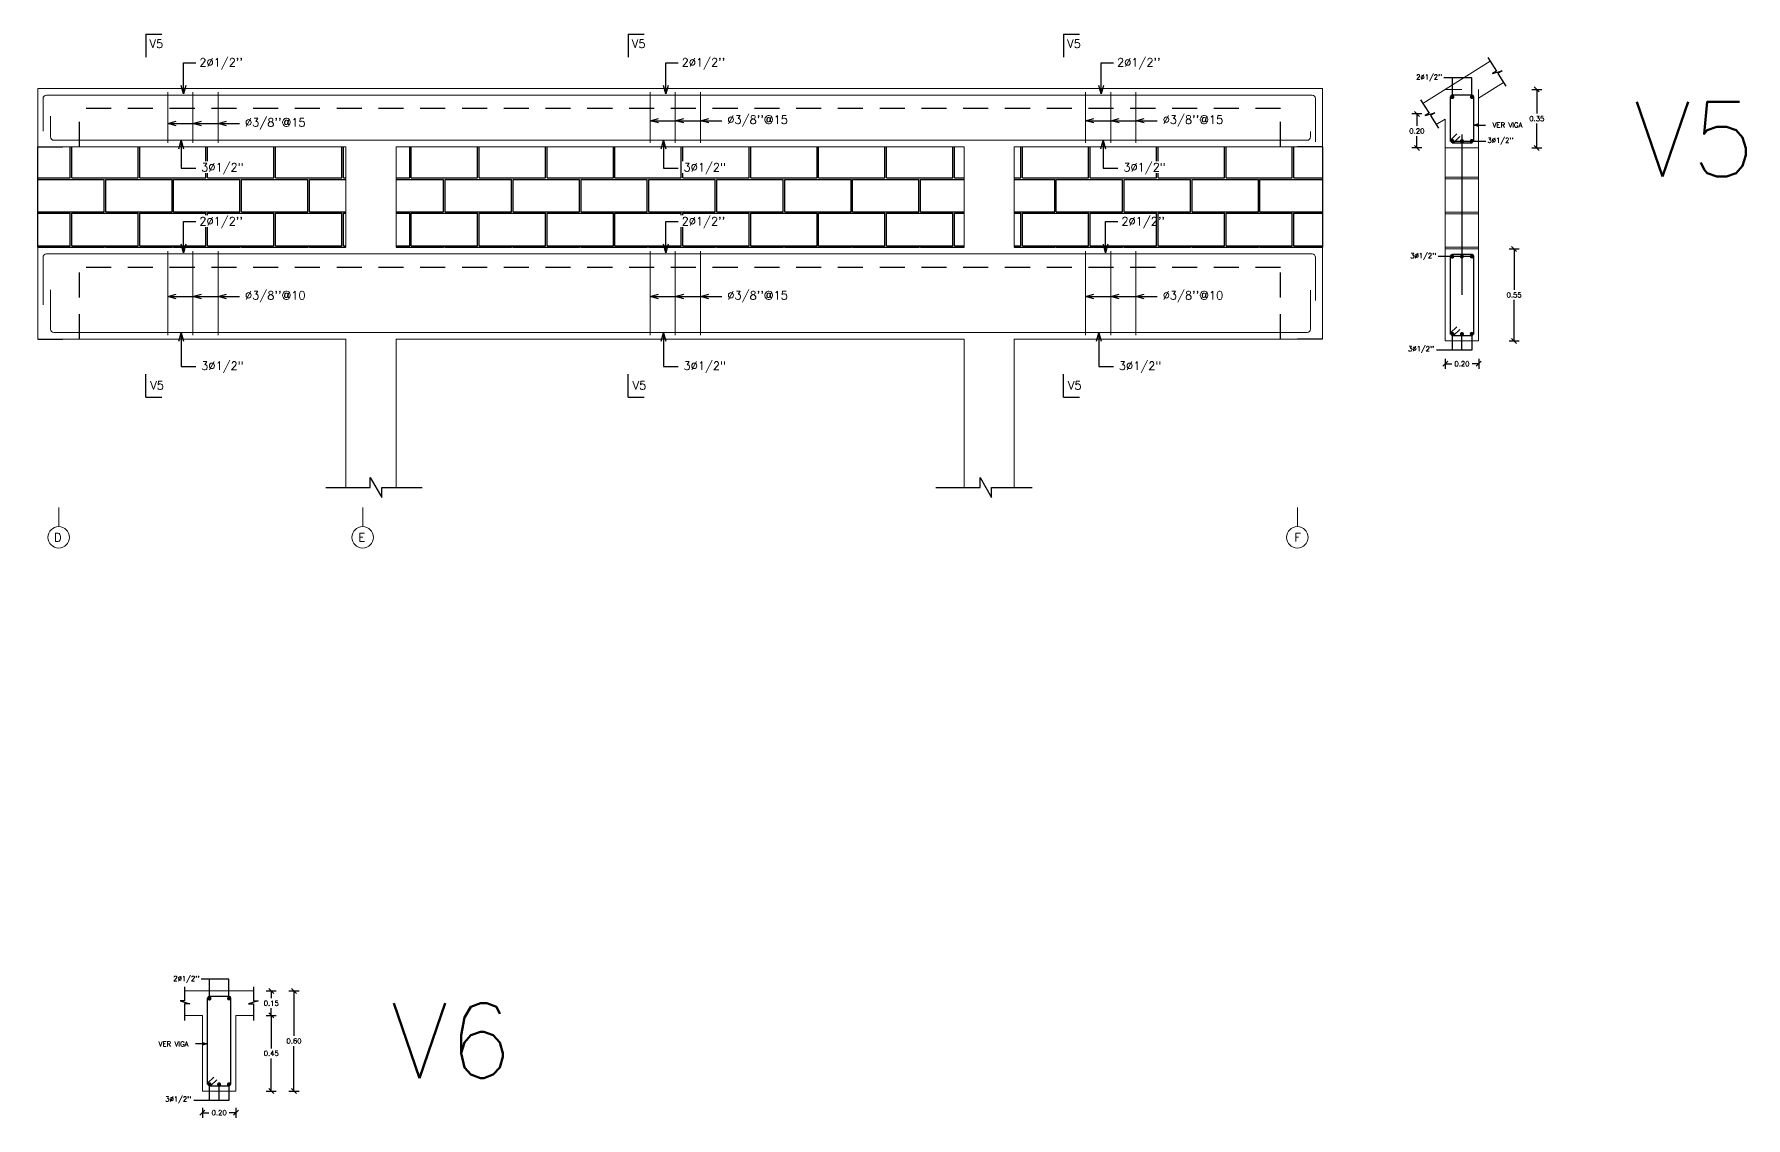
# Model space of a CAD drawing. Header units: metres. Extents: x -44 to 358, y -286 to 66.
# Drawn here: x -23.75 to -13.5, y -65.89 to -59.41 of the extents above; entities that cross this region are included whole.
import ezdxf

# ---------------------------------------------------------------- set-up
doc = ezdxf.new("R2010")
doc.units = ezdxf.units.M
doc.header["$LTSCALE"] = 0.3
doc.header["$PDMODE"] = 3
for name, pattern in [('CONTINU', [0]), ('DASHED', [0.75, 0.5, -0.25]), ('HIDDEN', [9.525, 6.35, -3.175])]:
    doc.linetypes.add(name, pattern=pattern)
for name, color, linetype in [('ACERO', 5, 'Continuous'), ('BP', 3, 'Continuous'), ('DETALLE', 3, 'Continuous'), ('DIMTEXTO', 4, 'Continuous'), ('HATCH', 8, 'Continuous'), ('Losas', 8, 'Continuous'), ('SECCION', 1, 'Continuous'), ('texto acero', 4, 'Continuous')]:
    doc.layers.add(name, color=color, linetype=linetype)
doc.layers.add('Columnas', color=7, linetype='Continuous', lineweight=18)
doc.layers.add('VIGAS', color=1, linetype='HIDDEN', lineweight=15)
doc.styles.add('RomanS', font='romans.shx')
doc.styles.add('SIMPLEX', font='simplex_.ttf', dxfattribs={"height": 0.2})
doc.styles.add('SMPLEX', font='simplex.shx')
doc.dimstyles.new('D-15', dxfattribs={"dimscale": 0.15, "dimtxt": 0.2, "dimasz": 0.2, "dimexe": 0.18, "dimexo": 0.2, "dimgap": 0.1, "dimtad": 0, "dimtih": 1, "dimtoh": 1, "dimzin": 0, "dimdsep": 46, "dimtxsty": 'SMPLEX', "dimblk": 'OBLIQUE', "dimcen": 0.09, "dimdle": 0.2, "dimclrd": 4, "dimclre": 4, "dimclrt": 4, "dimadec": 0, "dimazin": 0, "dimtfac": 1, "dimtofl": 0, "dimtmove": 0, "dimatfit": 3, "dimldrblk": 'OPEN30', "dimfxl": 1, "dimtolj": 1, "dimtzin": 0, "dimarcsym": 0})
doc.dimstyles.new('DIM-15', dxfattribs={"dimscale": 0.15, "dimtxt": 0.2, "dimasz": 0.2, "dimexe": 0.2, "dimexo": 0.1, "dimgap": 0.1, "dimtad": 0, "dimtih": 1, "dimtoh": 1, "dimzin": 0, "dimdsep": 46, "dimtxsty": 'RomanS', "dimblk1": 'OBLIQUE', "dimblk2": 'OBLIQUE', "dimsah": 1, "dimcen": 0.09, "dimclrd": 4, "dimclre": 4, "dimclrt": 4, "dimadec": 0, "dimazin": 0, "dimtfac": 1, "dimtofl": 0, "dimtmove": 1, "dimatfit": 3, "dimldrblk": 'OBLIQUE', "dimfxl": 0.2, "dimfxlon": 1, "dimtolj": 1, "dimtzin": 0, "dimarcsym": 0})
doc.dimstyles.new('DIM-25', dxfattribs={"dimscale": 0.25, "dimtxt": 0.2, "dimasz": 0.2, "dimexe": 0.18, "dimexo": 0.2, "dimgap": 0.1, "dimtad": 0, "dimtih": 1, "dimtoh": 1, "dimzin": 0, "dimdsep": 46, "dimtxsty": 'SMPLEX', "dimblk": 'OBLIQUE', "dimcen": 0.09, "dimdle": 0.2, "dimclrd": 4, "dimclre": 4, "dimclrt": 4, "dimadec": 0, "dimazin": 0, "dimtfac": 1, "dimtofl": 0, "dimtmove": 0, "dimatfit": 3, "dimldrblk": 'OPEN30', "dimfxl": 0.3, "dimfxlon": 1, "dimtolj": 1, "dimtzin": 0, "dimarcsym": 0})

# ---------------------------------------------------------------- blocks, each defined once
blk = doc.blocks.new('_OBLIQUE')
at = {"color": 0, "linetype": 'ByBlock'}
blk.add_line((-0.5, -0.5), (0.5, 0.5), dxfattribs=at)
blk = doc.blocks.new('*D1267')
at = {"layer": 'DEFPOINTS', "color": 0, "linetype": 'Continuous', "transparency": 16777216}
for p in [(-23.952, -59.855), (-23.48, -59.855), (-23.724, -60.085)]:
    blk.add_point(p, dxfattribs=at)
at = {"layer": 'DIMTEXTO', "color": 4, "linetype": 'Continuous', "lineweight": -2, "transparency": 16777216}
for p, q in [((-23.952, -59.805), (-23.952, -59.92)), ((-23.877, -59.855), (-23.997, -59.855)), ((-23.952, -60.135), (-23.952, -60.02)), ((-23.877, -60.085), (-23.997, -60.085))]:
    blk.add_line(p, q, dxfattribs=at)
at = {"layer": 'DIMTEXTO', "color": 4, "linetype": 'Continuous', "lineweight": -2, "transparency": 16777216, "xscale": 0.05, "yscale": 0.05, "zscale": 0.05}
for p, rotation in [((-23.952, -59.855), 90), ((-23.952, -60.085), 270)]:
    blk.add_blockref('_OBLIQUE', p, dxfattribs=dict(at, rotation=rotation))
at = {"layer": 'DIMTEXTO', "color": 4, "linetype": 'Continuous', "transparency": 16777216, "insert": (-23.952, -59.97), "char_height": 0.05, "attachment_point": 5, "style": 'SMPLEX'}
blk.add_mtext('\\A1;0.23', dxfattribs=at)
blk = doc.blocks.new('_Open30')
at = {"color": 0, "lineweight": -2}
for p, q in [((-1, 0.27), (0, 0)), ((0, 0), (-1, -0.27)), ((0, 0), (-1, 0))]:
    blk.add_line(p, q, dxfattribs=at)
blk = doc.blocks.new('*D1268')
at = {"layer": 'DEFPOINTS', "color": 0, "linetype": 'Continuous', "transparency": 16777216}
for p in [(-23.724, -59.735), (-24.165, -60.085), (-23.48, -60.085)]:
    blk.add_point(p, dxfattribs=at)
at = {"layer": 'DIMTEXTO', "color": 4, "linetype": 'Continuous', "lineweight": -2, "transparency": 16777216}
for p, q in [((-24.165, -59.685), (-24.165, -59.86)), ((-24.09, -59.735), (-24.21, -59.735)), ((-24.165, -60.135), (-24.165, -59.96)), ((-24.09, -60.085), (-24.21, -60.085))]:
    blk.add_line(p, q, dxfattribs=at)
at = {"layer": 'DIMTEXTO', "color": 4, "linetype": 'Continuous', "lineweight": -2, "transparency": 16777216, "xscale": 0.05, "yscale": 0.05, "zscale": 0.05}
for p, rotation in [((-24.165, -59.735), 90), ((-24.165, -60.085), 270)]:
    blk.add_blockref('_OBLIQUE', p, dxfattribs=dict(at, rotation=rotation))
at = {"layer": 'DIMTEXTO', "color": 4, "linetype": 'Continuous', "transparency": 16777216, "insert": (-24.165, -59.91), "char_height": 0.05, "attachment_point": 5, "style": 'SMPLEX'}
blk.add_mtext('\\A1;0.35', dxfattribs=at)
blk = doc.blocks.new('*D1269')
at = {"layer": 'DEFPOINTS', "color": 0, "transparency": 16777216}
for p in [(-23.952, -59.735), (-23.724, -59.735), (-23.48, -59.855)]:
    blk.add_point(p, dxfattribs=at)
at = {"layer": 'DIMTEXTO', "color": 4, "lineweight": -2, "transparency": 16777216}
for p, q in [((-23.952, -59.735), (-23.952, -59.685)), ((-23.877, -59.735), (-23.997, -59.735)), ((-23.877, -59.855), (-23.997, -59.855)), ((-23.952, -59.855), (-23.952, -59.905))]:
    blk.add_line(p, q, dxfattribs=at)
at = {"layer": 'DIMTEXTO', "color": 4, "lineweight": -2, "transparency": 16777216, "xscale": 0.05, "yscale": 0.05, "zscale": 0.05}
for p, rotation in [((-23.952, -59.735), 270), ((-23.952, -59.855), 90)]:
    blk.add_blockref('_OBLIQUE', p, dxfattribs=dict(at, rotation=rotation))
at = {"layer": 'DIMTEXTO', "color": 4, "transparency": 16777216, "insert": (-23.952, -59.795), "char_height": 0.05, "attachment_point": 5, "style": 'SMPLEX'}
blk.add_mtext('\\A1;0.12', dxfattribs=at)
blk = doc.blocks.new('*D1815')
at = {"layer": 'DEFPOINTS', "color": 0, "linetype": 'Continuous', "transparency": 16777216}
for p in [(-22.539, -65.134), (-22.191, -65.134), (-22.539, -65.734)]:
    blk.add_point(p, dxfattribs=at)
at = {"layer": 'DIMTEXTO', "color": 4, "linetype": 'Continuous', "lineweight": -2, "transparency": 16777216}
for p, q in [((-22.221, -65.134), (-22.161, -65.134)), ((-22.191, -65.134), (-22.191, -65.404)), ((-22.191, -65.734), (-22.191, -65.464)), ((-22.221, -65.734), (-22.161, -65.734))]:
    blk.add_line(p, q, dxfattribs=at)
at = {"layer": 'DIMTEXTO', "color": 4, "linetype": 'Continuous', "lineweight": -2, "transparency": 16777216, "xscale": 0.03, "yscale": 0.03, "zscale": 0.03}
for p, rotation in [((-22.191, -65.134), 90), ((-22.191, -65.734), 270)]:
    blk.add_blockref('_OBLIQUE', p, dxfattribs=dict(at, rotation=rotation))
at = {"layer": 'DIMTEXTO', "color": 4, "linetype": 'Continuous', "lineweight": 0, "transparency": 16777216, "insert": (-22.191, -65.434), "char_height": 0.03, "attachment_point": 5, "style": 'SMPLEX'}
blk.add_mtext('\\A1;0.60', dxfattribs=at)
blk = doc.blocks.new('*D1816')
at = {"layer": 'DEFPOINTS', "color": 0, "linetype": 'Continuous', "transparency": 16777216}
for p in [(-22.539, -65.281), (-22.327, -65.281), (-22.539, -65.734)]:
    blk.add_point(p, dxfattribs=at)
at = {"layer": 'DIMTEXTO', "color": 4, "linetype": 'Continuous', "lineweight": -2, "transparency": 16777216}
for p, q in [((-22.357, -65.281), (-22.297, -65.281)), ((-22.327, -65.281), (-22.327, -65.478)), ((-22.327, -65.734), (-22.327, -65.538)), ((-22.357, -65.734), (-22.297, -65.734))]:
    blk.add_line(p, q, dxfattribs=at)
at = {"layer": 'DIMTEXTO', "color": 4, "linetype": 'Continuous', "lineweight": -2, "transparency": 16777216, "xscale": 0.03, "yscale": 0.03, "zscale": 0.03}
for p, rotation in [((-22.327, -65.281), 90), ((-22.327, -65.734), 270)]:
    blk.add_blockref('_OBLIQUE', p, dxfattribs=dict(at, rotation=rotation))
at = {"layer": 'DIMTEXTO', "color": 4, "linetype": 'Continuous', "lineweight": 0, "transparency": 16777216, "insert": (-22.327, -65.508), "char_height": 0.03, "attachment_point": 5, "style": 'SMPLEX'}
blk.add_mtext('\\A1;0.45', dxfattribs=at)
blk = doc.blocks.new('*D1817')
at = {"layer": 'DEFPOINTS', "color": 0, "linetype": 'Continuous', "transparency": 16777216}
for p in [(-22.739, -65.134), (-22.327, -65.134), (-22.539, -65.281)]:
    blk.add_point(p, dxfattribs=at)
at = {"layer": 'DIMTEXTO', "color": 4, "linetype": 'Continuous', "lineweight": -2, "transparency": 16777216}
for p, q in [((-22.357, -65.134), (-22.297, -65.134)), ((-22.327, -65.134), (-22.327, -65.178)), ((-22.327, -65.281), (-22.327, -65.238)), ((-22.357, -65.281), (-22.297, -65.281))]:
    blk.add_line(p, q, dxfattribs=at)
at = {"layer": 'DIMTEXTO', "color": 4, "linetype": 'Continuous', "lineweight": -2, "transparency": 16777216, "xscale": 0.03, "yscale": 0.03, "zscale": 0.03}
for p, rotation in [((-22.327, -65.134), 90), ((-22.327, -65.281), 270)]:
    blk.add_blockref('_OBLIQUE', p, dxfattribs=dict(at, rotation=rotation))
at = {"layer": 'DIMTEXTO', "color": 4, "linetype": 'Continuous', "lineweight": 0, "transparency": 16777216, "insert": (-22.327, -65.208), "char_height": 0.03, "attachment_point": 5, "style": 'SMPLEX'}
blk.add_mtext('\\A1;0.15', dxfattribs=at)
blk = doc.blocks.new('*D1819')
at = {"layer": 'DEFPOINTS', "color": 0, "linetype": 'Continuous', "transparency": 16777216}
for p in [(-22.739, -65.281), (-22.539, -65.281), (-22.739, -65.863)]:
    blk.add_point(p, dxfattribs=at)
at = {"layer": 'DIMTEXTO', "color": 4, "linetype": 'Continuous', "lineweight": -2, "transparency": 16777216}
for p, q in [((-22.739, -65.833), (-22.739, -65.893)), ((-22.739, -65.863), (-22.7, -65.863)), ((-22.539, -65.863), (-22.579, -65.863)), ((-22.539, -65.833), (-22.539, -65.893))]:
    blk.add_line(p, q, dxfattribs=at)
at = {"layer": 'DIMTEXTO', "color": 4, "linetype": 'Continuous', "lineweight": -2, "transparency": 16777216, "xscale": 0.03, "yscale": 0.03, "zscale": 0.03, "rotation": 180}
blk.add_blockref('_OBLIQUE', (-22.739, -65.863), dxfattribs=at)
at = {"layer": 'DIMTEXTO', "color": 4, "linetype": 'Continuous', "lineweight": -2, "transparency": 16777216, "xscale": 0.03, "yscale": 0.03, "zscale": 0.03}
blk.add_blockref('_OBLIQUE', (-22.539, -65.863), dxfattribs=at)
at = {"layer": 'DIMTEXTO', "color": 4, "linetype": 'Continuous', "lineweight": 0, "transparency": 16777216, "insert": (-22.639, -65.863), "char_height": 0.03, "attachment_point": 5, "style": 'SMPLEX'}
blk.add_mtext('\\A1;0.20', dxfattribs=at)
blk = doc.blocks.new('*D1842')
at = {"layer": 'DEFPOINTS', "color": 0, "linetype": 'Continuous', "transparency": 16777216}
for p in [(-23.952, -60.805), (-23.48, -60.805), (-23.724, -61.235)]:
    blk.add_point(p, dxfattribs=at)
at = {"layer": 'DIMTEXTO', "color": 4, "linetype": 'Continuous', "lineweight": -2, "transparency": 16777216}
for p, q in [((-23.877, -60.805), (-23.997, -60.805)), ((-23.952, -60.755), (-23.952, -60.97)), ((-23.952, -61.285), (-23.952, -61.07)), ((-23.877, -61.235), (-23.997, -61.235))]:
    blk.add_line(p, q, dxfattribs=at)
at = {"layer": 'DIMTEXTO', "color": 4, "linetype": 'Continuous', "lineweight": -2, "transparency": 16777216, "xscale": 0.05, "yscale": 0.05, "zscale": 0.05}
for p, rotation in [((-23.952, -60.805), 90), ((-23.952, -61.235), 270)]:
    blk.add_blockref('_OBLIQUE', p, dxfattribs=dict(at, rotation=rotation))
at = {"layer": 'DIMTEXTO', "color": 4, "linetype": 'Continuous', "transparency": 16777216, "insert": (-23.952, -61.02), "char_height": 0.05, "attachment_point": 5, "style": 'SMPLEX'}
blk.add_mtext('\\A1;0.43', dxfattribs=at)
blk = doc.blocks.new('*D1843')
at = {"layer": 'DEFPOINTS', "color": 0, "linetype": 'Continuous', "transparency": 16777216}
for p in [(-23.724, -60.685), (-24.165, -61.235), (-23.48, -61.235)]:
    blk.add_point(p, dxfattribs=at)
at = {"layer": 'DIMTEXTO', "color": 4, "linetype": 'Continuous', "lineweight": -2, "transparency": 16777216}
for p, q in [((-24.165, -60.635), (-24.165, -60.91)), ((-24.09, -60.685), (-24.21, -60.685)), ((-24.165, -61.285), (-24.165, -61.01)), ((-24.09, -61.235), (-24.21, -61.235))]:
    blk.add_line(p, q, dxfattribs=at)
at = {"layer": 'DIMTEXTO', "color": 4, "linetype": 'Continuous', "lineweight": -2, "transparency": 16777216, "xscale": 0.05, "yscale": 0.05, "zscale": 0.05}
for p, rotation in [((-24.165, -60.685), 90), ((-24.165, -61.235), 270)]:
    blk.add_blockref('_OBLIQUE', p, dxfattribs=dict(at, rotation=rotation))
at = {"layer": 'DIMTEXTO', "color": 4, "linetype": 'Continuous', "transparency": 16777216, "insert": (-24.165, -60.96), "char_height": 0.05, "attachment_point": 5, "style": 'SMPLEX'}
blk.add_mtext('\\A1;0.55', dxfattribs=at)
blk = doc.blocks.new('*D1844')
at = {"layer": 'DEFPOINTS', "color": 0, "transparency": 16777216}
for p in [(-23.952, -60.685), (-23.724, -60.685), (-23.48, -60.805)]:
    blk.add_point(p, dxfattribs=at)
at = {"layer": 'DIMTEXTO', "color": 4, "lineweight": -2, "transparency": 16777216}
for p, q in [((-23.952, -60.685), (-23.952, -60.635)), ((-23.877, -60.685), (-23.997, -60.685)), ((-23.877, -60.805), (-23.997, -60.805)), ((-23.952, -60.805), (-23.952, -60.855))]:
    blk.add_line(p, q, dxfattribs=at)
at = {"layer": 'DIMTEXTO', "color": 4, "lineweight": -2, "transparency": 16777216, "xscale": 0.05, "yscale": 0.05, "zscale": 0.05}
for p, rotation in [((-23.952, -60.685), 270), ((-23.952, -60.805), 90)]:
    blk.add_blockref('_OBLIQUE', p, dxfattribs=dict(at, rotation=rotation))
at = {"layer": 'DIMTEXTO', "color": 4, "transparency": 16777216, "insert": (-23.952, -60.745), "char_height": 0.05, "attachment_point": 5, "style": 'SMPLEX'}
blk.add_mtext('\\A1;0.12', dxfattribs=at)
blk = doc.blocks.new('*D1845')
at = {"layer": 'DEFPOINTS', "color": 0, "linetype": 'Continuous', "transparency": 16777216}
for p in [(-15.3, -59.74), (-14.752, -59.74), (-15.1, -60.09)]:
    blk.add_point(p, dxfattribs=at)
at = {"layer": 'DIMTEXTO', "color": 4, "linetype": 'Continuous', "lineweight": -2, "transparency": 16777216}
for p, q in [((-14.782, -59.74), (-14.722, -59.74)), ((-14.752, -59.74), (-14.752, -59.885)), ((-14.752, -60.09), (-14.752, -59.945)), ((-14.782, -60.09), (-14.722, -60.09))]:
    blk.add_line(p, q, dxfattribs=at)
at = {"layer": 'DIMTEXTO', "color": 4, "linetype": 'Continuous', "lineweight": -2, "transparency": 16777216, "xscale": 0.03, "yscale": 0.03, "zscale": 0.03}
for p, rotation in [((-14.752, -59.74), 90), ((-14.752, -60.09), 270)]:
    blk.add_blockref('_OBLIQUE', p, dxfattribs=dict(at, rotation=rotation))
at = {"layer": 'DIMTEXTO', "color": 4, "linetype": 'Continuous', "lineweight": 0, "transparency": 16777216, "insert": (-14.752, -59.915), "char_height": 0.03, "attachment_point": 5, "style": 'SMPLEX'}
blk.add_mtext('\\A1;0.35', dxfattribs=at)
blk = doc.blocks.new('*D1846')
at = {"layer": 'DEFPOINTS', "color": 0, "linetype": 'Continuous', "transparency": 16777216}
for p in [(-15.47, -59.887), (-15.1, -59.887), (-15.1, -60.09)]:
    blk.add_point(p, dxfattribs=at)
at = {"layer": 'DIMTEXTO', "color": 4, "linetype": 'Continuous', "lineweight": -2, "transparency": 16777216}
for p, q in [((-15.44, -59.887), (-15.5, -59.887)), ((-15.47, -59.887), (-15.47, -59.959)), ((-15.47, -60.09), (-15.47, -60.019)), ((-15.44, -60.09), (-15.5, -60.09))]:
    blk.add_line(p, q, dxfattribs=at)
at = {"layer": 'DIMTEXTO', "color": 4, "linetype": 'Continuous', "lineweight": -2, "transparency": 16777216, "xscale": 0.03, "yscale": 0.03, "zscale": 0.03}
for p, rotation in [((-15.47, -59.887), 90), ((-15.47, -60.09), 270)]:
    blk.add_blockref('_OBLIQUE', p, dxfattribs=dict(at, rotation=rotation))
at = {"layer": 'DIMTEXTO', "color": 4, "linetype": 'Continuous', "lineweight": 0, "transparency": 16777216, "insert": (-15.47, -59.989), "char_height": 0.03, "attachment_point": 5, "style": 'SMPLEX'}
blk.add_mtext('\\A1;0.20', dxfattribs=at)
blk = doc.blocks.new('*D1847')
at = {"layer": 'DEFPOINTS', "color": 0, "linetype": 'Continuous', "transparency": 16777216}
for p in [(-15.1, -60.842), (-15.3, -60.922), (-15.3, -61.382)]:
    blk.add_point(p, dxfattribs=at)
at = {"layer": 'DIMTEXTO', "color": 4, "linetype": 'Continuous', "lineweight": -2, "transparency": 16777216}
for p, q in [((-15.3, -61.352), (-15.3, -61.412)), ((-15.1, -61.352), (-15.1, -61.412)), ((-15.3, -61.382), (-15.261, -61.382)), ((-15.1, -61.382), (-15.139, -61.382))]:
    blk.add_line(p, q, dxfattribs=at)
at = {"layer": 'DIMTEXTO', "color": 4, "linetype": 'Continuous', "lineweight": -2, "transparency": 16777216, "xscale": 0.03, "yscale": 0.03, "zscale": 0.03, "rotation": 180}
blk.add_blockref('_OBLIQUE', (-15.3, -61.382), dxfattribs=at)
at = {"layer": 'DIMTEXTO', "color": 4, "linetype": 'Continuous', "lineweight": -2, "transparency": 16777216, "xscale": 0.03, "yscale": 0.03, "zscale": 0.03}
blk.add_blockref('_OBLIQUE', (-15.1, -61.382), dxfattribs=at)
at = {"layer": 'DIMTEXTO', "color": 4, "linetype": 'Continuous', "lineweight": 0, "transparency": 16777216, "insert": (-15.2, -61.382), "char_height": 0.03, "attachment_point": 5, "style": 'SMPLEX'}
blk.add_mtext('\\A1;0.20', dxfattribs=at)
blk = doc.blocks.new('*D1848')
at = {"layer": 'DEFPOINTS', "color": 0, "linetype": 'Continuous', "transparency": 16777216}
for p in [(-15.1, -60.695), (-14.888, -60.695), (-15.1, -61.245)]:
    blk.add_point(p, dxfattribs=at)
at = {"layer": 'DIMTEXTO', "color": 4, "linetype": 'Continuous', "lineweight": -2, "transparency": 16777216}
for p, q in [((-14.918, -60.695), (-14.858, -60.695)), ((-14.888, -60.695), (-14.888, -60.94)), ((-14.888, -61.245), (-14.888, -61)), ((-14.918, -61.245), (-14.858, -61.245))]:
    blk.add_line(p, q, dxfattribs=at)
at = {"layer": 'DIMTEXTO', "color": 4, "linetype": 'Continuous', "lineweight": -2, "transparency": 16777216, "xscale": 0.03, "yscale": 0.03, "zscale": 0.03}
for p, rotation in [((-14.888, -60.695), 90), ((-14.888, -61.245), 270)]:
    blk.add_blockref('_OBLIQUE', p, dxfattribs=dict(at, rotation=rotation))
at = {"layer": 'DIMTEXTO', "color": 4, "linetype": 'Continuous', "lineweight": 0, "transparency": 16777216, "insert": (-14.888, -60.97), "char_height": 0.03, "attachment_point": 5, "style": 'SMPLEX'}
blk.add_mtext('\\A1;0.55', dxfattribs=at)

msp = doc.modelspace()

# ---------------------------------------------------------------- hatches: boundary and pattern name
at = {"layer": 'HATCH', "ltscale": 0.2}
h = msp.add_hatch(dxfattribs=at)
h.set_pattern_fill('AR-B816C', color=256, scale=0.001)
h.set_pattern_definition([(0, (-23.72441, -60.6849), (0.2032, 0.2032), [0.396875, -0.009525]), (0, (-23.92761, -60.67537), (0.2032, 0.2032), [0.396875, -0.009525]), (90, (-23.72441, -60.6849), (-0.2032, 0.2032), [-0.212725, 0.193675]), (90, (-23.73394, -60.6849), (-0.2032, 0.2032), [-0.212725, 0.193675])])
h.paths.add_polyline_path([(-23.4761195, -60.6160053), (-23.1907337, -60.6160053), (-23.1930904, -60.5241479), (-23.4784763, -60.5241479)], flags=16)
h.paths.add_polyline_path([(-18.7683995, -60.3884468), (-18.5157676, -60.3884468), (-18.5157676, -60.3438059), (-18.7683995, -60.3438059)], flags=16)
h.paths.add_polyline_path([(-20.8551244, -60.5879578), (-20.7474783, -60.5879578), (-20.7474783, -60.513801), (-20.8551244, -60.513801)], flags=16)
h.paths.add_polyline_path([(-20.8436166, -60.3529096), (-20.5686166, -60.3529096), (-20.5686166, -60.3270874), (-20.8436166, -60.3270874)], flags=16)
h.paths.add_polyline_path([(-17.8798725, -60.0845958), (-17.8798725, -60.6848921), (-16.0353336, -60.6848913), (-16.0353338, -60.0845961)])
h.paths.add_polyline_path([(-21.8798725, -60.6848937), (-21.8798725, -60.084595), (-23.7244116, -60.0845946), (-23.7244114, -60.6848945)])
h.paths.add_polyline_path([(-21.5798725, -60.0845951), (-21.5798725, -60.6848936), (-18.1798725, -60.6848922), (-18.1798725, -60.0845957)])

# ---------------------------------------------------------------- linework, layer by layer
at = {"layer": 'ACERO', "linetype": 'Continuous', "lineweight": 0}
for p, q in [((-23.6731295, -59.7746521), (-16.0967364, -59.7746574)), ((-22.9455564, -59.7571802), (-22.9455564, -60.0601753)), ((-22.7955564, -59.7571802), (-22.7955564, -60.0601753)), ((-22.6455564, -59.7571802), (-22.6455564, -60.0601753)), ((-20.0585182, -59.7571802), (-20.0585182, -60.0601753)), ((-19.9085182, -59.7571802), (-19.9085182, -60.0601753)), ((-19.7585182, -59.7571802), (-19.7585182, -60.0601753)), ((-17.4526822, -59.7571802), (-17.4526822, -60.0601753)), ((-17.3026822, -59.7571802), (-17.3026822, -60.0601753)), ((-17.1526822, -59.7571802), (-17.1526822, -60.0601753)), ((-23.6484758, -59.9002519), (-23.6484758, -60.0244797)), ((-16.1065507, -59.9913752), (-16.1065507, -60.024485)), ((-23.6284758, -60.0444797), (-16.1265507, -60.044485)), ((-23.6731295, -60.7247485), (-16.0967364, -60.7247537)), ((-22.9455564, -60.7072766), (-22.9455564, -61.2102716)), ((-22.7955564, -60.7072766), (-22.7955564, -61.2102716)), ((-22.6455564, -60.7072766), (-22.6455564, -61.2102716)), ((-20.0585182, -60.7072766), (-20.0585182, -61.2102716)), ((-19.9085182, -60.7072766), (-19.9085182, -61.2102716)), ((-19.7585182, -60.7072766), (-19.7585182, -61.2102716)), ((-17.4526822, -60.7072766), (-17.4526822, -61.2102716)), ((-17.3026822, -60.7072766), (-17.3026822, -61.2102716)), ((-17.1526822, -60.7072766), (-17.1526822, -61.2102716)), ((-23.6484758, -60.9396805), (-23.6484758, -61.1745761)), ((-16.1065507, -60.9414716), (-16.1065507, -61.1745814)), ((-23.6284758, -61.1945761), (-16.1265507, -61.1945814))]:
    msp.add_line(p, q, dxfattribs=at)
at = {"layer": 'ACERO'}
for p, q in [((-15.2695251, -60.0509506, 0.4671289), (-15.2695251, -59.7837314)), ((-15.1392714, -59.7737314), (-15.2595251, -59.7737314)), ((-15.1292714, -60.0509506, 0.4671289), (-15.1292714, -59.7837314)), ((-15.2693763, -60.042968, 0.4671289), (-15.2313994, -60.0067771, 0.4671289)), ((-15.2513733, -60.0588626, 0.4671289), (-15.2133964, -60.0226717, 0.4671289)), ((-15.2001505, -60.010052), (-15.2001505, -60.9696929)), ((-15.1392714, -60.0609506, 0.4671289), (-15.2595251, -60.0609506, 0.4671289)), ((-15.2695251, -61.2052908, 0.4671289), (-15.2695251, -60.7380716)), ((-15.1392714, -60.7280716), (-15.2595251, -60.7280716)), ((-15.1292714, -61.2052908, 0.4671289), (-15.1292714, -60.7380716)), ((-15.2693763, -61.1973082, 0.4671289), (-15.2313994, -61.1611173, 0.4671289)), ((-15.2693763, -61.1973082, 0.4671289), (-15.2313994, -61.1611173, 0.4671289)), ((-15.1392714, -61.2152908, 0.4671289), (-15.2595251, -61.2152908, 0.4671289)), ((-15.1392714, -61.2152908, 0.4671289), (-15.2595251, -61.2152908, 0.4671289)), ((-15.2513733, -61.2132028, 0.4671289), (-15.2133964, -61.1770119, 0.4671289)), ((-15.2513733, -61.2132028, 0.4671289), (-15.2133964, -61.1770119, 0.4671289)), ((-22.7086027, -65.6948555, 0.4671289), (-22.7086027, -65.1776363)), ((-22.5783491, -65.1676363), (-22.6986027, -65.1676363)), ((-22.5683491, -65.6948555, 0.4671289), (-22.5683491, -65.1776363)), ((-22.708454, -65.6868729, 0.4671289), (-22.670477, -65.650682, 0.4671289)), ((-22.690451, -65.7027675, 0.4671289), (-22.652474, -65.6665766, 0.4671289)), ((-22.5783491, -65.7048555, 0.4671289), (-22.6986027, -65.7048555, 0.4671289))]:
    msp.add_line(p, q, dxfattribs=at)
at = {"layer": 'ACERO', "linetype": 'Continuous', "lineweight": 0}
for points in [[(-23.6731295, -59.7746521, 0.4142135624), (-23.6931295, -59.7946521), (-23.6931295, -59.9905805)], [(-16.0967364, -59.7746574, -0.4142135624), (-16.0767364, -59.7946574), (-16.0767364, -60.0530763)], [(-23.6731295, -60.7247485, 0.4142135624), (-23.6931295, -60.7447485), (-23.6931295, -61.0300091)], [(-16.0967364, -60.7247537, -0.4142135624), (-16.0767364, -60.7447537), (-16.0767364, -61.0031727)]]:
    msp.add_lwpolyline(points, format="xyb", dxfattribs=at)
at = {"layer": 'ACERO', "const_width": 0.012}
for points in [[(-15.2516347, -59.7860726, 1), (-15.2636347, -59.7860726, 1)], [(-15.1346432, -59.7857644, 1), (-15.1466432, -59.7857644, 1)], [(-15.1352974, -60.0491799, 1), (-15.1472974, -60.0491799, 1)], [(-15.2516347, -60.7404128, 1), (-15.2636347, -60.7404128, 1)], [(-15.1943362, -60.7404128, 1), (-15.2063362, -60.7404128, 1)], [(-15.1346432, -60.7401046, 1), (-15.1466432, -60.7401046, 1)], [(-15.1352974, -61.20352, 1), (-15.1472974, -61.20352, 1)], [(-22.6907124, -65.1799775, 1), (-22.7027124, -65.1799775, 1)], [(-22.5737209, -65.1796693, 1), (-22.5857209, -65.1796693, 1)], [(-22.574375, -65.6930847, 1), (-22.586375, -65.6930847, 1)]]:
    msp.add_lwpolyline(points, format="xyb", close=True, dxfattribs=at)
at = {"layer": 'ACERO', "const_width": 0.012, "elevation": 0.4671289}
for points in [[(-15.251449, -60.0491799, 1), (-15.263449, -60.0491799, 1)], [(-15.194084, -60.0491799, 1), (-15.206084, -60.0491799, 1)], [(-15.1349681, -60.0487363, 1), (-15.1469681, -60.0487363, 1)], [(-15.251449, -61.20352, 1), (-15.263449, -61.20352, 1)], [(-15.194084, -61.20352, 1), (-15.206084, -61.20352, 1)], [(-15.194084, -61.20352, 1), (-15.206084, -61.20352, 1)], [(-15.1349681, -61.2030765, 1), (-15.1469681, -61.2030765, 1)], [(-15.1349681, -61.2030765, 1), (-15.1469681, -61.2030765, 1)], [(-22.6905267, -65.6930847, 1), (-22.7025267, -65.6930847, 1)], [(-22.6331617, -65.6930847, 1), (-22.6451617, -65.6930847, 1)], [(-22.5740457, -65.6926412, 1), (-22.5860457, -65.6926412, 1)]]:
    msp.add_lwpolyline(points, format="xyb", close=True, dxfattribs=at)
at = {"layer": 'ACERO'}
for centre, start, end in [((-15.2595251, -59.7837314), 90, 180), ((-15.1392714, -59.7837314), 0, 90), ((-15.2595251, -60.7380716), 90, 180), ((-15.1392714, -60.7380716), 0, 90), ((-22.6986027, -65.1776363), 90, 180), ((-22.5783491, -65.1776363), 0, 90)]:
    msp.add_arc(centre, 0.01, start, end, dxfattribs=at)
at = {"layer": 'ACERO', "linetype": 'Continuous', "lineweight": 0}
for centre, start, end in [((-23.6284758, -60.0244797), 180, 270), ((-16.1265507, -60.024485), 270, 0), ((-23.6284758, -61.1745761), 180, 270), ((-16.1265507, -61.1745814), 270, 0)]:
    msp.add_arc(centre, 0.02, start, end, dxfattribs=at)
at = {"layer": 'BP'}
for points in [[(-15.044957, -59.5498432), (-14.9942616, -59.6309728), (-15.0172038, -59.6453086), (-14.9593515, -59.6293867), (-14.9851711, -59.6455206), (-14.9383628, -59.7204295)], [(-15.447806, -59.8015712), (-15.3971106, -59.8827008), (-15.4200528, -59.8970367), (-15.3622005, -59.8811147), (-15.3880201, -59.8972486), (-15.3412119, -59.9721575)], [(-22.8458026, -65.1104938), (-22.8458026, -65.1936393), (-22.8728555, -65.1936393), (-22.8153566, -65.2107937), (-22.8458026, -65.2107937), (-22.8458026, -65.3116454)], [(-22.4326537, -65.1104938), (-22.4326537, -65.1936393), (-22.4056008, -65.1936393), (-22.4630996, -65.2107937), (-22.4326537, -65.2107937), (-22.4326537, -65.3116454)]]:
    msp.add_lwpolyline(points, dxfattribs=at)
at = {"layer": 'Columnas', "color": 8, "linetype": 'DASHED', "ltscale": 0.2}
msp.add_lwpolyline([(-15.3001505, -59.7403528), (-15.1001505, -59.7403528), (-15.1001505, -59.7922556)], dxfattribs=at)
at = {"layer": 'DETALLE', "ltscale": 0.2}
for points in [[(-22.000046, -62.1231076), (-21.7349416, -62.1231076), (-21.7349416, -62.0632631), (-21.6657358, -62.1825013), (-21.6657358, -62.1231076), (-21.4233376, -62.1231076)], [(-18.3493916, -62.1231076), (-18.0842872, -62.1231076), (-18.0842872, -62.0632631), (-18.0150814, -62.1825013), (-18.0150814, -62.1231076), (-17.7726831, -62.1231076)]]:
    msp.add_lwpolyline(points, dxfattribs=at)
at = {"layer": 'DIMTEXTO', "color": 6, "linetype": 'Continuous', "ltscale": 0.01}
for p, q in [((-23.0787227, -59.4100756, -1.8111655), (-23.0787227, -59.5477991, -1.8111655)), ((-23.0787227, -59.4100756, -1.8111655), (-22.9824989, -59.4100756, -1.8111655)), ((-20.1916846, -59.4100756, -1.8111655), (-20.1916846, -59.5477991, -1.8111655)), ((-20.1916846, -59.4100756, -1.8111655), (-20.0954607, -59.4100756, -1.8111655)), ((-17.5858485, -59.4100756, -1.8111655), (-17.5858485, -59.5477991, -1.8111655)), ((-17.5858485, -59.4100756, -1.8111655), (-17.4896247, -59.4100756, -1.8111655)), ((-23.0787227, -61.5811647, -1.8111655), (-23.0787227, -61.4434411, -1.8111655)), ((-20.1916846, -61.5811647, -1.8111655), (-20.1916846, -61.4434411, -1.8111655)), ((-17.5858485, -61.5811647, -1.8111655), (-17.5858485, -61.4434411, -1.8111655)), ((-23.0787227, -61.5811647, -1.8111655), (-22.9824989, -61.5811647, -1.8111655)), ((-20.1916846, -61.5811647, -1.8111655), (-20.0954607, -61.5811647, -1.8111655)), ((-17.5858485, -61.5811647, -1.8111655), (-17.4896247, -61.5811647, -1.8111655))]:
    msp.add_line(p, q, dxfattribs=at)
at = {"layer": 'DIMTEXTO', "ltscale": 0.2}
for p, q in [((-15.2596578, -60.0492447), (-15.0573633, -60.0492447)), ((-15.1406432, -60.7401046), (-15.3429377, -60.7401046))]:
    msp.add_line(p, q, dxfattribs=at)
at = {"layer": 'DIMTEXTO', "elevation": 0.4671289}
for points in [[(-15.1418266, -59.7786294), (-15.1418266, -59.6708774), (-15.3075301, -59.6708774)], [(-15.257449, -59.7815257), (-15.257449, -59.6708774)], [(-15.257449, -61.3001301), (-15.257449, -61.19752)], [(-15.200084, -61.3001301), (-15.200084, -61.19752)], [(-22.5809042, -65.1725343), (-22.5809042, -65.0647823), (-22.7466077, -65.0647823)], [(-22.6965267, -65.1754306), (-22.6965267, -65.0647823)], [(-22.6965267, -65.7896948), (-22.6965267, -65.6870847)], [(-22.6391617, -65.7896948), (-22.6391617, -65.6870847)]]:
    msp.add_lwpolyline(points, dxfattribs=at)
at = {"layer": 'DIMTEXTO'}
for points in [[(-15.1412974, -61.1970855), (-15.1412974, -61.3001301), (-15.3518888, -61.3001301)], [(-22.580375, -65.6866502), (-22.580375, -65.7896948), (-22.7909664, -65.7896948)]]:
    msp.add_lwpolyline(points, dxfattribs=at)
at = {"layer": 'HATCH', "ltscale": 0.2}
for p, q in [((-23.7244114, -60.6847945), (-23.7244114, -60.0845966)), ((-16.0353337, -60.0845966), (-16.0353337, -60.6847893))]:
    msp.add_line(p, q, dxfattribs=at)
at = {"layer": 'Losas', "linetype": 'DASHED'}
for points in [[(-23.7244114, -60.0845966), (-23.4744114, -60.0845966), (-23.4744114, -59.8546885)], [(-16.2853337, -59.8546897), (-23.4744114, -59.8546885)], [(-16.0353337, -60.0845966), (-16.2853337, -60.0845966), (-16.2853337, -59.8546897)], [(-23.7244114, -61.2346929), (-23.4744114, -61.2346929), (-23.4744114, -60.8047849)], [(-16.2853337, -60.8047861), (-23.4744114, -60.8047849)], [(-16.0353337, -61.2346929), (-16.2853337, -61.2346929), (-16.2853337, -60.8047861)]]:
    msp.add_lwpolyline(points, dxfattribs=at)
at = {"layer": 'SECCION', "linetype": 'CONTINU', "lineweight": 0}
for p, q in [((-15.0310046, -59.5721717), (-15.4338536, -59.8238997)), ((-14.9515167, -59.6993789), (-15.1001505, -59.7922556)), ((-15.1001505, -59.7922556), (-15.1001505, -60.0903528)), ((-15.3001505, -59.9172295), (-15.3543657, -59.9511069)), ((-15.3001505, -59.9172295), (-15.3001505, -60.0903528)), ((-15.1001505, -60.0903528), (-15.3001505, -60.0903528)), ((-15.1001505, -61.2446929), (-15.3001505, -61.2446929)), ((-22.4326537, -65.1342576), (-22.8458026, -65.1342576)), ((-22.7392281, -65.2813361), (-22.8458026, -65.2813361)), ((-22.7392281, -65.2813361), (-22.7392281, -65.7342576)), ((-22.5392281, -65.2813361), (-22.5392281, -65.7342576)), ((-22.5392281, -65.2813361), (-22.4326537, -65.2813361)), ((-22.5392281, -65.7342576), (-22.7392281, -65.7342576))]:
    msp.add_line(p, q, dxfattribs=at)
at = {"layer": 'SECCION', "color": 8, "linetype": 'CONTINU', "lineweight": 0}
for p, q in [((-15.3001505, -60.0903528), (-15.3001505, -60.6946929)), ((-15.1001505, -60.0903528), (-15.1001505, -60.6946929))]:
    msp.add_line(p, q, dxfattribs=at)
for points in [[(-15.3001505, -60.2646929), (-15.1001505, -60.2646929)], [(-15.3001505, -60.2746929), (-15.1001505, -60.2746929)], [(-15.3001505, -60.4746929), (-15.1001505, -60.4746929)], [(-15.3001505, -60.4846929), (-15.1001505, -60.4846929)], [(-15.3001505, -60.6846929), (-15.1001505, -60.6846929)]]:
    msp.add_lwpolyline(points, dxfattribs=at)
at = {"layer": 'SECCION', "linetype": 'CONTINU', "lineweight": 0}
msp.add_lwpolyline([(-15.3001505, -60.6946929), (-15.1001505, -60.6946929), (-15.1001505, -61.2446929), (-15.3001505, -61.2446929)], close=True, dxfattribs=at)
at = {"layer": 'VIGAS', "linetype": 'Continuous', "lineweight": 0}
for p, q in [((-23.7244114, -59.7346966), (-16.0353337, -59.7346929)), ((-23.7244114, -59.7346966), (-23.7244114, -60.0845946)), ((-16.0353337, -59.7346929), (-16.0353337, -60.0845961)), ((-21.8798725, -60.084595), (-23.7244114, -60.0845946)), ((-21.8798725, -60.084595), (-21.8798725, -60.6847921)), ((-21.5798725, -60.084595), (-21.5798725, -60.6847919)), ((-18.1798725, -60.0845957), (-21.5798725, -60.084595)), ((-18.1798725, -60.0845957), (-18.1798725, -60.6847903)), ((-16.0353337, -60.0845961), (-17.8798725, -60.0845958)), ((-17.8798725, -60.0845958), (-17.8798725, -60.6847902)), ((-23.7244114, -60.6847929), (-21.8798725, -60.6847921)), ((-23.7244114, -60.6847929), (-23.7244114, -61.234691)), ((-21.5798725, -60.6847919), (-18.1798725, -60.6847903)), ((-17.8798725, -60.6847902), (-16.0353337, -60.6847893)), ((-16.0353337, -60.6847893), (-16.0353337, -61.2346925)), ((-21.8798725, -61.2346914), (-23.7244114, -61.234691)), ((-21.8798725, -61.2346914), (-21.8798725, -62.1231076)), ((-18.1798725, -61.2346921), (-21.5798725, -61.2346914)), ((-21.5798725, -61.2346914), (-21.5798725, -62.1231076)), ((-18.1798725, -61.2346921), (-18.1798725, -62.1231076)), ((-16.0353337, -61.2346925), (-17.8798725, -61.2346921)), ((-17.8798725, -61.2346921), (-17.8798725, -62.1231076)), ((-23.5994114, -62.3559838), (-23.5994114, -62.2424886)), ((-21.7798725, -62.3559838), (-21.7798725, -62.2424886)), ((-16.1853337, -62.3559838), (-16.1853337, -62.2424886))]:
    msp.add_line(p, q, dxfattribs=at)
for centre in [(-23.5994114, -62.4204628), (-21.7798725, -62.4204628), (-16.1853337, -62.4204628)]:
    msp.add_circle(centre, 0.064479, dxfattribs=at)

# ---------------------------------------------------------------- texts
at = {"layer": 'DIMTEXTO', "color": 4, "linetype": 'Continuous', "lineweight": 0, "char_height": 0.05, "style": 'SMPLEX'}
for s, insert, attachment_point in [('V5', (-23.0558093, -59.4673059, -1.8111655), 4), ('V5', (-20.1687711, -59.4673059, -1.8111655), 4), ('V5', (-17.5629351, -59.4673059, -1.8111655), 4), ("2%%C1/2''", (-22.7578273, -59.5871644), 4), ("2%%C1/2''", (-19.8707891, -59.5871644), 4), ("2%%C1/2''", (-17.2649531, -59.5871644), 4), ("%%C3/8''@15", (-22.4839269, -59.9458552, 1.8575108), 4), ("%%C3/8''@15", (-19.5968887, -59.9293655, 1.8575108), 4), ("%%C3/8''@15", (-16.9910527, -59.9293655, 1.8575108), 4), ("2%%C1/2''", (-17.2386086, -60.5372608), 4), ("%%C3/8''@10", (-22.4839269, -60.9805322, 1.8575108), 4), ("%%C3/8''@15", (-19.5968887, -60.9805322, 1.8575108), 4), ("%%C3/8''@10", (-16.9910527, -60.9805322, 1.8575108), 4), ('D', (-23.6039167, -62.4204628), 5), ('E', (-21.7843779, -62.4204628), 5), ('F', (-16.1840196, -62.4204628), 5)]:
    msp.add_mtext(s, dxfattribs=dict(at, insert=insert, attachment_point=attachment_point))
at = {"layer": 'DIMTEXTO', "color": 4, "char_height": 0.03, "style": 'SMPLEX'}
for s, insert, attachment_point in [("2%%C1/2''", (-15.4742041, -59.6712724, 0.4671289), 4), ("3%%C1/2''", (-14.8906893, -60.0496397), 6), ('VER VIGA', (-14.838342, -59.9538361, 0.1950288), 6), ("3%%C1/2''", (-15.5096116, -60.7404997), 4), ("3%%C1/2''", (-15.5226387, -61.2969391, 1.8575108), 4), ("2%%C1/2''", (-22.9132817, -65.0651773, 0.4671289), 4), ('VER VIGA', (-23.0010366, -65.4518841, 0.1950288), 4), ("3%%C1/2''", (-22.9617164, -65.7865038, 1.8575108), 4)]:
    msp.add_mtext(s, dxfattribs=dict(at, insert=insert, attachment_point=attachment_point))
at = {"layer": 'DIMTEXTO', "char_height": 0.448, "attachment_point": 4, "style": 'SIMPLEX'}
for s, insert in [('V5', (-14.1732636, -60.03803)), ('V6', (-21.6123413, -65.4319349))]:
    msp.add_mtext(s, dxfattribs=dict(at, insert=insert))

# ---------------------------------------------------------------- dimensions: what is measured, and where the dimension line sits
at = {"layer": 'DIMTEXTO', "linetype": 'Continuous'}
for base, p1, p2, picture, middle in [((-24.1648873, -60.0845939), (-23.7244114, -59.734698), (-23.480145, -60.0845939), '*D1268', (-24.1648873, -59.9096459)), ((-23.9524216, -59.8546885), (-23.7244114, -60.0845939), (-23.480145, -59.8546885), '*D1267', (-23.9524216, -59.9696412)), ((-24.1648873, -61.2346903), (-23.7244114, -60.6847944), (-23.480145, -61.2346903), '*D1843', (-24.1648873, -60.9597423)), ((-23.9524216, -60.8047849), (-23.7244114, -61.2346903), (-23.480145, -60.8047849), '*D1842', (-23.9524216, -61.0197376))]:
    dim = msp.add_linear_dim(base=base, p1=p1, p2=p2, angle=90, dimstyle='DIM-25', dxfattribs=at)
    dim.commit()
    dim.dimension.update_dxf_attribs({"geometry": picture, "text_midpoint": middle})
at = {"layer": 'DIMTEXTO'}
for base, p1, p2, picture, middle in [((-23.9524216, -59.7346981), (-23.480145, -59.8546885), (-23.7244114, -59.7346981), '*D1269', (-23.9524216, -59.7946933)), ((-23.9524216, -60.6847945), (-23.480145, -60.8047849), (-23.7244114, -60.6847945), '*D1844', (-23.9524216, -60.7447897))]:
    dim = msp.add_linear_dim(base=base, p1=p1, p2=p2, angle=90, dimstyle='DIM-25', override={"dimtmove": 1}, dxfattribs=at)
    dim.commit()
    dim.dimension.update_dxf_attribs({"geometry": picture, "text_midpoint": middle})
at = {"layer": 'DIMTEXTO', "linetype": 'Continuous', "lineweight": 0}
for base, p1, p2, angle, picture, middle in [((-14.7515293, -59.7403528), (-15.1001505, -60.0903528), (-15.3001505, -59.7403528), 270, '*D1845', (-14.7515293, -59.9153528)), ((-15.4699617, -59.8874312), (-15.1001505, -60.0903528), (-15.1001505, -59.8874312), 270, '*D1846', (-15.4699617, -59.988892)), ((-14.8878354, -60.6946929), (-15.1001505, -61.2446929), (-15.1001505, -60.6946929), 90, '*D1848', (-14.8878354, -60.9696929)), ((-22.326913, -65.1342576), (-22.5392281, -65.2813361), (-22.7392281, -65.1342576), 270, '*D1817', (-22.326913, -65.2077969)), ((-22.190607, -65.1342576), (-22.5392281, -65.7342576), (-22.5392281, -65.1342576), 270, '*D1815', (-22.190607, -65.4342576)), ((-22.326913, -65.2813361), (-22.5392281, -65.7342576), (-22.5392281, -65.2813361), 270, '*D1816', (-22.326913, -65.5077969))]:
    dim = msp.add_linear_dim(base=base, p1=p1, p2=p2, angle=angle, dimstyle='DIM-15', override={"dimtxsty": 'SMPLEX'}, dxfattribs=at)
    dim.commit()
    dim.dimension.update_dxf_attribs({"geometry": picture, "text_midpoint": middle})
for base, p1, p2, picture, middle in [((-15.3001505, -61.3818627), (-15.1001505, -60.8417714), (-15.3001505, -60.9217714), '*D1847', (-15.2001505, -61.3818627)), ((-22.7392281, -65.8632868), (-22.5392281, -65.2813361), (-22.7392281, -65.2813361), '*D1819', (-22.6392281, -65.8632868))]:
    dim = msp.add_linear_dim(base=base, p1=p1, p2=p2, dimstyle='DIM-15', override={"dimtxsty": 'SMPLEX'}, dxfattribs=at)
    dim.commit()
    dim.dimension.update_dxf_attribs({"geometry": picture, "text_midpoint": middle})

# ---------------------------------------------------------------- leaders
at = {"layer": 'DIMTEXTO', "color": 4}
for points in [[(-15.1291277, -59.9532013, 0.3783733), (-15.0581977, -59.9532013, 0.3783733)], [(-22.7102509, -65.4512493, 0.3783733), (-22.7811809, -65.4512493, 0.3783733)]]:
    msp.add_leader(points, dimstyle='D-15', override={"dimgap": 0.1, "dimtad": 0}, dxfattribs=at)
at = {"layer": 'texto acero', "color": 1}
for points in [[(-22.8521041, -59.7669297), (-22.8521041, -59.5812473), (-22.7784888, -59.5812473)], [(-19.965066, -59.7669297), (-19.965066, -59.5812473), (-19.8914506, -59.5812473)], [(-17.3592299, -59.7669297), (-17.3592299, -59.5812473), (-17.2856146, -59.5812473)], [(-20.0585182, -59.9276211), (-19.6293657, -59.9276211)], [(-19.9085182, -59.9276211), (-19.6293657, -59.9276211)], [(-19.7585182, -59.9276211), (-19.6293657, -59.9276211)], [(-17.4526822, -59.9276211), (-17.0235297, -59.9276211)], [(-17.3026822, -59.9276211), (-17.0235297, -59.9276211)], [(-17.1526822, -59.9276211), (-17.0235297, -59.9276211)], [(-22.9455564, -59.9441108), (-22.5164039, -59.9441108)], [(-22.7955564, -59.9441108), (-22.5164039, -59.9441108)], [(-22.6455564, -59.9441108), (-22.5164039, -59.9441108)], [(-22.8667604, -60.0463492), (-22.8667604, -60.2108587), (-22.7783537, -60.2108587)], [(-19.9797222, -60.0463492), (-19.9797222, -60.2108587), (-19.8913155, -60.2108587)], [(-17.3475416, -60.0463492), (-17.3475416, -60.2108587), (-17.259135, -60.2108587)], [(-22.8521041, -60.7170261), (-22.8521041, -60.5313437), (-22.7784888, -60.5313437)], [(-19.965066, -60.7170261), (-19.965066, -60.5313437), (-19.8914506, -60.5313437)], [(-17.3328854, -60.7170261), (-17.3328854, -60.5313437), (-17.2592701, -60.5313437)], [(-22.9455564, -60.9787878), (-22.5164039, -60.9787878)], [(-22.7955564, -60.9787878), (-22.5164039, -60.9787878)], [(-22.6455564, -60.9787878), (-22.5164039, -60.9787878)], [(-20.0585182, -60.9787878), (-19.6293657, -60.9787878)], [(-19.9085182, -60.9787878), (-19.6293657, -60.9787878)], [(-19.7585182, -60.9787878), (-19.6293657, -60.9787878)], [(-17.4526822, -60.9787878), (-17.0235297, -60.9787878)], [(-17.3026822, -60.9787878), (-17.0235297, -60.9787878)], [(-17.1526822, -60.9787878), (-17.0235297, -60.9787878)], [(-22.8667604, -61.1964455), (-22.8667604, -61.3989585), (-22.7783537, -61.3989585)], [(-19.9797222, -61.1964455), (-19.9797222, -61.3989585), (-19.8913155, -61.3989585)], [(-17.3738862, -61.1964455), (-17.3738862, -61.3989585), (-17.2854795, -61.3989585)]]:
    msp.add_leader(points, dimstyle='DIM-25', dxfattribs=at)

# ---------------------------------------------------------------- next in the draw order: texts
at = {"layer": 'DIMTEXTO', "color": 4, "linetype": 'Continuous', "lineweight": 0, "char_height": 0.05, "attachment_point": 4, "style": 'SMPLEX', "bg_fill": 3, "box_fill_scale": 1.2, "bg_fill_color": 256, "bg_fill_transparency": 0}
for s, insert in [('3%%C1/2"', (-22.7463195, -60.2141128)), ('3%%C1/2"', (-19.8592814, -60.2141128)), ('3%%C1/2"', (-17.2271008, -60.2141128)), ("2%%C1/2''", (-22.7578273, -60.5372608)), ("2%%C1/2''", (-19.8707891, -60.5372608)), ('3%%C1/2"', (-22.7463195, -61.4022126)), ('3%%C1/2"', (-19.8592814, -61.4022126)), ('3%%C1/2"', (-17.2534453, -61.4022126)), ('V5', (-23.0512548, -61.5111648, -1.8111655)), ('V5', (-20.1642166, -61.5111648, -1.8111655)), ('V5', (-17.5583806, -61.5111648, -1.8111655))]:
    msp.add_mtext(s, dxfattribs=dict(at, insert=insert))

doc.saveas('drawing.dxf')
